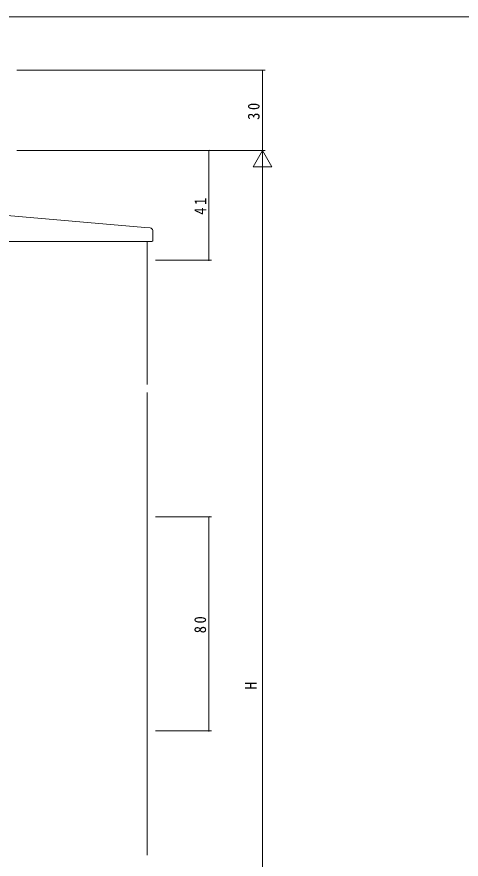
# Model space of a CAD drawing. Units: millimetres on the paper. Extents: x -420 to 373, y -297 to 267.
# Drawn here: x -266.6 to -100.5, y -50.6 to 264.4 of the extents above; entities that cross this region are included whole.
import ezdxf
from ezdxf.enums import TextEntityAlignment as Align

# ---------------------------------------------------------------- set-up
doc = ezdxf.new("R2010")
doc.units = ezdxf.units.MM
for name, color, linetype, lineweight in [('0-1_YKK_ZWAK', 7, 'Continuous', 9), ('0-4_YKK_12', 2, 'Continuous', 9), ('0-5_YKK_13', 4, 'Continuous', 9), ('0-6_YKK_D', 6, 'Continuous', 9)]:
    doc.layers.add(name, color=color, linetype=linetype, lineweight=lineweight)
doc.styles.add('ＭＳ ゴシック', font='')
doc.styles.get('ＭＳ ゴシック').set_extended_font_data('MS Gothic')

msp = doc.modelspace()

# ---------------------------------------------------------------- linework, layer by layer
at = {"layer": '0-1_YKK_ZWAK'}
msp.add_line((352.3, 264.425), (-417.7, 264.425), dxfattribs=at)
at = {"layer": '0-4_YKK_12'}
for p, q in [((-217.8, 180.409), (-217.8, 126.925)), ((-217.8, 123.925), (-217.8, -49.075))]:
    msp.add_line(p, q, dxfattribs=at)
at = {"layer": '0-5_YKK_13'}
for p, q in [((-218.713, 185.664), (-273.174, 190.429)), ((-216.713, 185.489), (-218.713, 185.664)), ((-215.8, 180.709), (-215.8, 184.493)), ((-277.3, 180.409), (-218.8, 180.409)), ((-216.1, 180.409), (-218.8, 180.409))]:
    msp.add_line(p, q, dxfattribs=at)
for centre, radius, start, end in [((-216.8, 184.493), 1, 0, 85), ((-216.1, 180.709), 0.3, 270, 0)]:
    msp.add_arc(centre, radius, start, end, dxfattribs=at)
at = {"layer": '0-6_YKK_D'}
for p, q in [((-266.5, 244.425), (-173.8, 244.425)), ((-174.8, 214.425), (-174.8, 244.425)), ((-266.5, 214.425), (-173.8, 214.425)), ((-266.5, 214.425), (-173.8, 214.425)), ((-214.8, 214.425), (-193.8, 214.425)), ((-194.8, 173.425), (-194.8, 214.425)), ((-174.8, 214.425), (-178.3, 208.363)), ((-174.8, 214.425), (-174.8, 202.3)), ((-174.8, 214.425), (-171.3, 208.363)), ((-178.3, 208.363), (-171.3, 208.363)), ((-174.8, 207.425), (-174.8, -178.575)), ((-214.8, 173.425), (-193.8, 173.425)), ((-214.8, 77.425), (-193.8, 77.425)), ((-194.8, 77.425), (-194.8, -2.575)), ((-214.8, -2.575), (-193.8, -2.575))]:
    msp.add_line(p, q, dxfattribs=at)
for centre, start, end in [((-174.8, 244.425), 90, 270), ((-174.8, 244.425), 270, 90), ((-194.8, 214.425), 90, 270), ((-194.8, 214.425), 270, 90), ((-194.8, 173.425), 90, 270), ((-194.8, 173.425), 270, 90), ((-194.8, 77.425), 90, 270), ((-194.8, 77.425), 270, 90), ((-194.8, -2.575), 90, 270), ((-194.8, -2.575), 270, 90)]:
    msp.add_arc(centre, 0.106, start, end, dxfattribs=at)

# ---------------------------------------------------------------- texts
at = {"layer": '0-6_YKK_D', "color": 3, "style": 'ＭＳ ゴシック'}
msp.add_text('H', height=4.399, rotation=90, dxfattribs=at).set_placement((-175.6, 12.825), align=Align.BOTTOM_LEFT)
at = {"layer": '0-6_YKK_D', "color": 3, "char_height": 4.399, "attachment_point": 7, "rotation": 90, "style": 'ＭＳ ゴシック'}
for s, insert in [('\\T1.36;\\W0.9;30', (-175.8, 225.905)), ('\\T1.36;\\W0.9;41', (-195.8, 190.405)), ('\\T1.36;\\W0.9;80', (-195.8, 33.905))]:
    msp.add_mtext(s, dxfattribs=dict(at, insert=insert))

doc.saveas('drawing.dxf')
